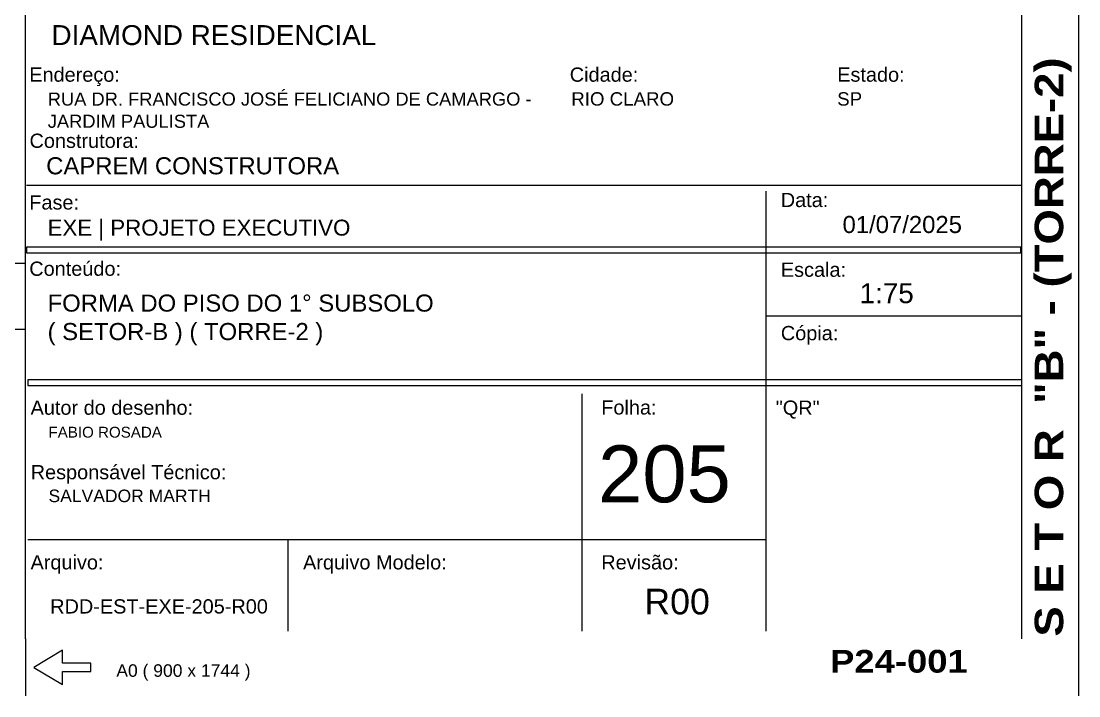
# Model space of a CAD drawing. Extents: x 0 to 13080, y 0 to 6750.
# Drawn here: x 11687 to 13080, y 0 to 889 of the extents above; entities that cross this region are included whole.
import ezdxf

# ---------------------------------------------------------------- set-up
doc = ezdxf.new("R2010")
doc.units = 0
doc.header["$MEASUREMENT"] = 0
for name, color, linetype in [('MTH-179', 1, 'CONTINUOUS'), ('MTH-18', 1, 'CONTINUOUS'), ('MTH-226', 6, 'CONTINUOUS'), ('MTH-230', 1, 'CONTINUOUS'), ('MTH-CARIMBO-TXT1', 1, 'CONTINUOUS'), ('MTH-CARIMBO-TXT2', 1, 'CONTINUOUS'), ('MTH-CARIMBOEFORMATO', 1, 'CONTINUOUS'), ('MTH-MARGEM', 5, 'CONTINUOUS'), ('MTH-TXT-NEGRITO', 5, 'CONTINUOUS'), ('MTH-TXT-NOTAS', 3, 'CONTINUOUS')]:
    doc.layers.add(name, color=color, linetype=linetype)
doc.styles.add('TQS_ARIAL', font='arial.ttf')
doc.styles.add('TQS_ARIAL_BLACK', font='ariblk.ttf')

msp = doc.modelspace()

# ---------------------------------------------------------------- linework, layer by layer
at = {"layer": 'MTH-179', "linetype": 'Continuous'}
for p, q in [((13080.004952, 0.003475), (13080.004952, 6750.003475)), ((11692.504945, 75.003475), (11692.504945, 0.003475))]:
    msp.add_line(p, q, dxfattribs=at)
msp.add_lwpolyline([(11703.754945, 37.503475), (11741.254945, 15.003475), (11741.254945, 31.878475), (11778.754945, 31.878475), (11778.754945, 43.128475), (11741.254945, 43.128475), (11741.254945, 60.003475), (11703.754945, 37.503475)], dxfattribs=at)
at = {"layer": 'MTH-18', "linetype": 'Continuous'}
msp.add_line((10305.004945, 483.002873), (11692.504945, 483.002873), dxfattribs=at)
at = {"layer": 'MTH-226', "linetype": 'Continuous'}
msp.add_line((10305.004945, 570.002873), (11692.504945, 570.002873), dxfattribs=at)
at = {"layer": 'MTH-230', "linetype": 'Continuous'}
for q in [(11692.504945, 6675.003475), (11692.504945, 1749.106194)]:
    msp.add_line((11692.504945, 75.003475), q, dxfattribs=at)
at = {"layer": 'MTH-CARIMBO-TXT2', "linetype": 'Continuous'}
for p, q in [((12667.504945, 664.889705), (12667.504945, 85.003475)), ((13005.004945, 499.890995), (12667.504945, 499.890995)), ((12425.343013, 397.714432), (12425.343013, 205.28847)), ((12038.170022, 205.28847), (12038.170022, 85.003475)), ((12425.343013, 205.28847), (12425.343013, 85.003475))]:
    msp.add_line(p, q, dxfattribs=at)
for points in [[(13003.474214, 672.131255), (11693.987459, 672.131255)], [(13003.474214, 583.431813), (13003.474214, 591.125218), (11693.987459, 591.125218), (11693.987459, 583.431813), (13003.474214, 583.431813)], [(11695.51819, 416.350178), (11695.51819, 408.656773), (13005.004945, 408.656773), (13005.004945, 416.350178), (11695.51819, 416.350178)], [(12667.504945, 205.28847), (11695.51819, 205.28847)]]:
    msp.add_lwpolyline(points, dxfattribs=at)
at = {"layer": 'MTH-MARGEM', "linetype": 'Continuous'}
msp.add_line((13005.004952, 75.003407), (13005.004952, 6675.003475), dxfattribs=at)

# ---------------------------------------------------------------- texts
at = {"layer": 'MTH-CARIMBO-TXT1', "linetype": 'Continuous', "style": 'TQS_ARIAL'}
for s, height, p in [('DIAMOND RESIDENCIAL', 26.25, (11726.853294, 857.188144)), ('RUA DR. FRANCISCO JOSÉ FELICIANO DE CAMARGO -', 17.25, (11721.919474, 777.432433)), ('RIO CLARO', 17.625, (12411.413066, 777.432433)), ('SP', 17.625, (12761.727923, 777.432433)), ('JARDIM PAULISTA', 17.25, (11721.919474, 748.182433)), ('EXE | PROJETO EXECUTIVO', 21, (11721.710236, 606.199026)), ('FORMA DO PISO DO 1%%d SUBSOLO', 22.5, (11721.693413, 506.105455)), ('( SETOR-B ) ( TORRE-2 )', 22.5, (11721.693413, 468.605455)), ('205', 75, (12446.815921, 254.864266))]:
    msp.add_text(s, height=height, dxfattribs=at).set_placement(p)
at = {"layer": 'MTH-CARIMBOEFORMATO', "linetype": 'Continuous', "style": 'TQS_ARIAL'}
msp.add_text('A0 ( 900 x 1744 )', height=16.5, dxfattribs=at).set_placement((11812.212474, 25.066622))
at = {"layer": 'MTH-TXT-NEGRITO', "linetype": 'Continuous', "style": 'TQS_ARIAL_BLACK'}
msp.add_text('S E T O R  "B" - (TORRE-2)', height=37.5, rotation=90, dxfattribs=at).set_placement((13059.392945, 77.960446))
msp.add_text('P24-001', height=30, dxfattribs=at).set_placement((12752.341373, 30.561671))
at = {"layer": 'MTH-TXT-NOTAS', "linetype": 'Continuous', "style": 'TQS_ARIAL'}
for s, height, p in [('Endereço:', 18.75, (11697.516883, 808.906548)), ('Cidade:', 18.75, (12409.454085, 808.906548)), ('Estado:', 18.75, (12761.727923, 808.906548)), ('Construtora:', 18.75, (11697.896383, 721.760545)), ('CAPREM CONSTRUTORA', 22.5, (11719.860872, 686.935611)), ('Fase:', 18.75, (11697.58654, 640.585222)), ('Data:', 18.75, (12687.370355, 643.795775)), ('01/07/2025', 22.5, (12768.748669, 609.602363)), ('Conteúdo:', 18.75, (11697.58654, 553.257918)), ('Escala:', 18.75, (12687.504945, 551.96114)), ('1:75', 26.25, (12791.207473, 517.202962)), ('Cópia:', 18.75, (12687.504945, 468.420323)), ('Folha:', 18.75, (12450.963849, 370.560285)), ('Autor do desenho:', 18.75, (11699.285762, 370.238518)), ('"QR"', 18.75, (12680.751706, 370.238518)), ('FABIO ROSADA', 14.25, (11722.893599, 340.141582)), ('Responsável Técnico:', 18.75, (11699.439897, 285.257432)), ('SALVADOR MARTH', 16.5, (11722.893599, 255.160495)), ('Arquivo:', 18.75, (11699.227684, 166.53847)), ('Arquivo Modelo:', 18.75, (12058.170022, 166.53847)), ('Revisão:', 18.75, (12450.995806, 166.53847)), ('R00', 33.75, (12507.587852, 107.306864)), ('RDD-EST-EXE-205-R00', 18.75, (11725.132168, 108.458875))]:
    msp.add_text(s, height=height, dxfattribs=at).set_placement(p)

doc.saveas('drawing.dxf')
